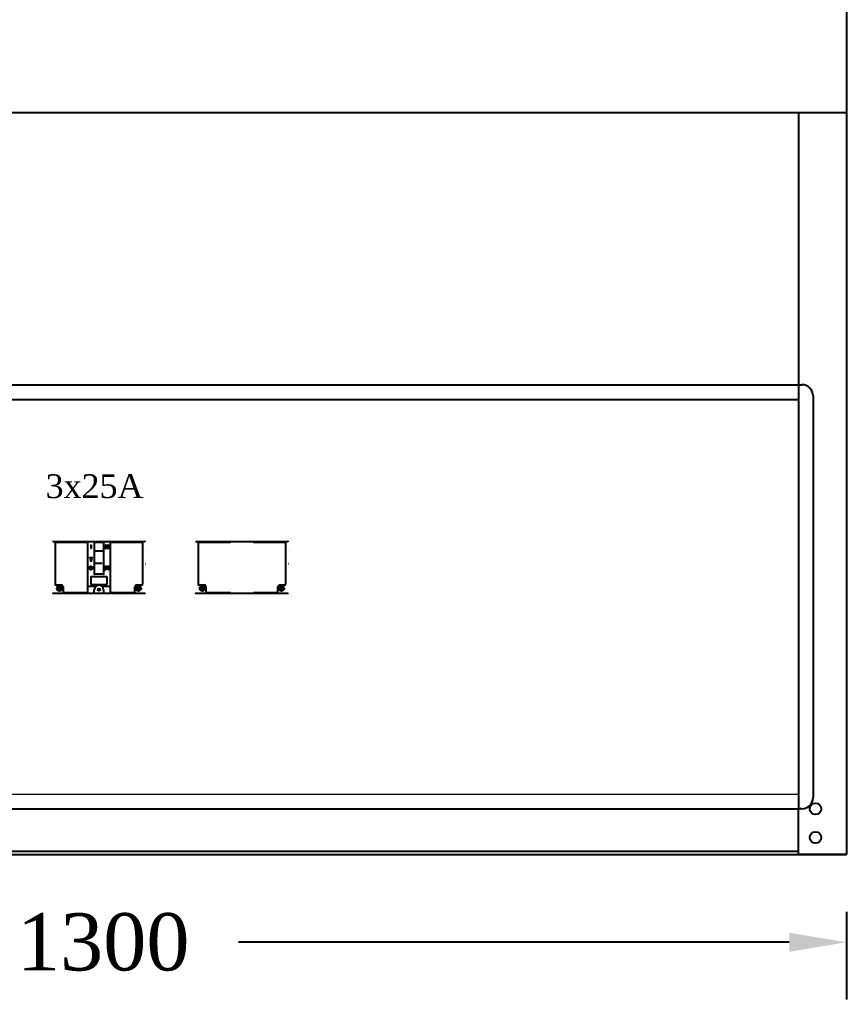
# Model space of a CAD drawing. Header units: metres. Extents: x 665631 to 671054, y 4275967 to 4279024.
# Drawn here: x 666659 to 666747.7, y 4276434.2 to 4276539.3 of the extents above; entities that cross this region are included whole.
import ezdxf
from ezdxf.enums import TextEntityAlignment as Align

# ---------------------------------------------------------------- set-up
doc = ezdxf.new("R2010")
doc.units = ezdxf.units.M
doc.linetypes.add('CENTER', pattern=[2, 1.25, -0.25, 0.25, -0.25])
doc.layers.get('0').update_dxf_attribs({"color": 5, "lineweight": 0})
for name, color, linetype in [('AFB ANTED', 7, 'Continuous'), ('DEFAULT_1', 7, 'CENTER'), ('SUPPLEMENTARY', 7, 'Continuous'), ('Viewport', 7, 'Continuous')]:
    doc.layers.add(name, color=color, linetype=linetype)
doc.styles.get("Standard").update_dxf_attribs({"font": 'times.ttf'})
doc.dimstyles.new('ISO-25', dxfattribs={"dimtxt": 2.5, "dimasz": 2.5, "dimexe": 1.25, "dimexo": 0.625, "dimtad": 1, "dimtxsty": 'Standard', "dimcen": 2.5, "dimadec": 0, "dimazin": 0, "dimtfac": 1, "dimtmove": 0, "dimatfit": 3, "dimfxl": 1, "dimarcsym": 0})

# ---------------------------------------------------------------- blocks, each defined once
blk = doc.blocks.new('*D99')
at = {"color": 2, "linetype": 'Continuous', "lineweight": -2, "transparency": 16777216}
for p, q in [((-65220.35, -1037.97), (-65220.35, -1114.66)), ((-63920.35, -1037.97), (-63920.35, -1114.66)), ((-65170.35, -1064.66), (-64688.53, -1064.66)), ((-63970.35, -1064.66), (-64452.16, -1064.66))]:
    blk.add_line(p, q, dxfattribs=at)
at = {"color": 2, "linetype": 'Continuous', "lineweight": 30, "transparency": 16777216}
for points in [[(-65170.35, -1056.32), (-65170.35, -1072.99), (-65220.35, -1064.66)], [(-63970.35, -1056.32), (-63970.35, -1072.99), (-63920.35, -1064.66)]]:
    blk.add_solid(points, dxfattribs=at)
at = {"layer": 'Defpoints', "color": 0, "linetype": 'Continuous', "lineweight": 30, "transparency": 16777216}
for p in [(-65220.35, -987.97, 74), (-63920.35, -987.97, 74), (-63920.35, -1064.66)]:
    blk.add_point(p, dxfattribs=at)
at = {"color": 2, "linetype": 'Continuous', "transparency": 16777216, "insert": (-64570.35, -1064.66), "char_height": 50, "attachment_point": 5}
blk.add_mtext('1300', dxfattribs=at)
blk = doc.blocks.new('ANO DETAYI')
at = {"linetype": 'ByBlock', "lineweight": 25, "ltscale": 2.5}
for p, q in [((-63920.346, 794.025, 148), (-63920.346, -987.975, 148)), ((-63949.346, -586.771, 76.008), (-63949.346, -937.975, 148)), ((-63964.346, -934.975, 148), (-63964.346, -934.975, 148)), ((-65178.346, -947.975, 148), (-63962.346, -947.975, 148)), ((-63959.346, -947.975, 148), (-63962.346, -947.975, 148)), ((-63962.346, -987.975, 148), (-63962.346, -947.975, 148)), ((-63962.346, -947.975, 148), (-63962.346, -947.975, 148)), ((-63920.346, -952.975, 148), (-63920.346, -987.975, 148)), ((-65178.346, -984.975, 148), (-63962.346, -984.975, 148)), ((-63974.846, -984.975, 148), (-63962.346, -984.975, 148)), ((-63962.346, -987.975, 148), (-63920.346, -987.975, 148)), ((-63920.346, -987.975, 148), (-63962.346, -987.975, 148))]:
    blk.add_line(p, q, dxfattribs=at)
at = {"color": 7, "linetype": 'Continuous'}
for p, q in [((-65220.346, -338.975, 148), (-63920.346, -338.975, 148)), ((-65181.346, -576.975, 74), (-63959.346, -576.975, 74)), ((-65178.346, -589.975, 74), (-63962.346, -589.975, 74)), ((-64614.584, -715.215, 76.949), (-64614.603, -715.196, 76.949)), ((-64614.584, -715.196, 76.949), (-64614.603, -715.196, 76.949)), ((-64614.196, -714.071, 76.949), (-64533.913, -714.071, 76.949)), ((-64612.384, -715.429, 76.949), (-64612.384, -751.742, 76.949)), ((-64584.141, -715.041, 76.949), (-64611.996, -715.041, 76.949)), ((-64583.753, -758.337, 76.949), (-64583.753, -714.459, 76.949)), ((-64581.231, -717.136, 76.949), (-64581.231, -720.24, 76.949)), ((-64581.231, -717.136, 76.949), (-64580.843, -717.136, 76.949)), ((-64580.843, -717.136, 76.949), (-64580.843, -720.24, 76.949)), ((-64578.322, -717.101, 76.949), (-64578.322, -742.787, 76.949)), ((-64577.934, -742.691, 76.949), (-64577.934, -715.373, 76.949)), ((-64570.563, -714.985, 76.949), (-64577.546, -714.985, 76.949)), ((-64570.175, -715.373, 76.949), (-64570.175, -742.691, 76.949)), ((-64569.787, -742.787, 76.949), (-64569.787, -717.101, 76.949)), ((-64568.701, -717.863, 76.949), (-64568.739, -718.193, 76.949)), ((-64568.739, -718.193, 76.949), (-64568.739, -719.183, 76.949)), ((-64568.739, -719.183, 76.949), (-64568.701, -719.513, 76.949)), ((-64568.625, -717.598, 76.949), (-64568.701, -717.863, 76.949)), ((-64568.701, -719.513, 76.949), (-64568.625, -719.778, 76.949)), ((-64568.472, -717.334, 76.949), (-64568.625, -717.598, 76.949)), ((-64568.625, -719.778, 76.949), (-64568.472, -720.042, 76.949)), ((-64568.472, -717.929, 76.949), (-64568.51, -718.193, 76.949)), ((-64568.51, -718.193, 76.949), (-64568.51, -719.183, 76.949)), ((-64568.51, -719.183, 76.949), (-64568.472, -719.447, 76.949)), ((-64568.319, -717.202, 76.949), (-64568.472, -717.334, 76.949)), ((-64568.396, -717.731, 76.949), (-64568.472, -717.929, 76.949)), ((-64568.472, -719.447, 76.949), (-64568.396, -719.646, 76.949)), ((-64568.281, -717.598, 76.949), (-64568.396, -717.731, 76.949)), ((-64568.396, -719.646, 76.949), (-64568.281, -719.778, 76.949)), ((-64568.129, -717.136, 76.949), (-64568.319, -717.202, 76.949)), ((-64568.129, -717.532, 76.949), (-64568.281, -717.598, 76.949)), ((-64568.281, -719.778, 76.949), (-64568.129, -719.844, 76.949)), ((-64568.129, -717.136, 76.949), (-64567.824, -717.136, 76.949)), ((-64568.129, -717.532, 76.949), (-64567.824, -717.532, 76.949)), ((-64568.129, -719.844, 76.949), (-64567.824, -719.844, 76.949)), ((-64567.824, -717.136, 76.949), (-64567.633, -717.202, 76.949)), ((-64567.824, -717.532, 76.949), (-64567.671, -717.598, 76.949)), ((-64567.671, -719.778, 76.949), (-64567.824, -719.844, 76.949)), ((-64567.671, -717.598, 76.949), (-64567.557, -717.731, 76.949)), ((-64567.557, -719.646, 76.949), (-64567.671, -719.778, 76.949)), ((-64567.633, -717.202, 76.949), (-64567.48, -717.334, 76.949)), ((-64567.557, -717.731, 76.949), (-64567.48, -717.929, 76.949)), ((-64567.48, -719.447, 76.949), (-64567.557, -719.646, 76.949)), ((-64567.48, -717.334, 76.949), (-64567.328, -717.598, 76.949)), ((-64567.48, -717.929, 76.949), (-64567.442, -718.193, 76.949)), ((-64567.442, -719.183, 76.949), (-64567.48, -719.447, 76.949)), ((-64567.328, -719.778, 76.949), (-64567.48, -720.042, 76.949)), ((-64567.442, -718.193, 76.949), (-64567.442, -719.183, 76.949)), ((-64567.328, -717.598, 76.949), (-64567.251, -717.863, 76.949)), ((-64567.251, -719.513, 76.949), (-64567.328, -719.778, 76.949)), ((-64567.251, -717.863, 76.949), (-64567.213, -718.193, 76.949)), ((-64567.213, -719.183, 76.949), (-64567.251, -719.513, 76.949)), ((-64567.213, -718.193, 76.949), (-64567.213, -719.183, 76.949)), ((-64566.908, -717.136, 76.949), (-64566.908, -720.24, 76.949)), ((-64566.908, -717.136, 76.949), (-64566.565, -717.136, 76.949)), ((-64566.679, -717.532, 76.949), (-64566.679, -720.24, 76.949)), ((-64566.679, -717.532, 76.949), (-64565.725, -720.24, 76.949)), ((-64566.565, -717.136, 76.949), (-64565.611, -719.778, 76.949)), ((-64565.611, -717.136, 76.949), (-64565.611, -719.778, 76.949)), ((-64565.611, -717.136, 76.949), (-64565.382, -717.136, 76.949)), ((-64565.382, -717.136, 76.949), (-64565.382, -720.24, 76.949)), ((-64564.355, -714.459, 76.949), (-64564.355, -758.337, 76.949)), ((-64536.112, -715.041, 76.949), (-64563.967, -715.041, 76.949)), ((-64535.724, -751.742, 76.949), (-64535.724, -715.429, 76.949)), ((-64489.584, -715.215, 76.949), (-64489.603, -715.196, 76.949)), ((-64489.584, -715.196, 76.949), (-64489.603, -715.196, 76.949)), ((-64489.196, -714.071, 76.949), (-64408.913, -714.071, 76.949)), ((-64487.384, -715.429, 76.949), (-64487.384, -751.742, 76.949)), ((-64459.141, -715.041, 76.949), (-64486.996, -715.041, 76.949)), ((-64411.112, -715.041, 76.949), (-64438.967, -715.041, 76.949)), ((-64410.724, -751.742, 76.949), (-64410.724, -715.429, 76.949)), ((-64582.395, -727.999, 76.949), (-64582.395, -728.387, 76.949)), ((-64582.395, -727.999, 76.949), (-64579.679, -727.999, 76.949)), ((-64582.395, -728.387, 76.949), (-64581.231, -728.387, 76.949)), ((-64581.231, -720.24, 76.949), (-64580.843, -720.24, 76.949)), ((-64581.231, -728.387, 76.949), (-64581.231, -729.551, 76.949)), ((-64580.843, -728.387, 76.949), (-64580.843, -729.551, 76.949)), ((-64580.843, -728.387, 76.949), (-64579.679, -728.387, 76.949)), ((-64579.679, -727.999, 76.949), (-64579.679, -728.387, 76.949)), ((-64570.563, -722.547, 76.949), (-64577.546, -722.547, 76.949)), ((-64568.472, -720.042, 76.949), (-64568.319, -720.174, 76.949)), ((-64568.319, -720.174, 76.949), (-64568.129, -720.24, 76.949)), ((-64568.129, -720.24, 76.949), (-64567.824, -720.24, 76.949)), ((-64567.633, -720.174, 76.949), (-64567.824, -720.24, 76.949)), ((-64567.48, -720.042, 76.949), (-64567.633, -720.174, 76.949)), ((-64566.908, -720.24, 76.949), (-64566.679, -720.24, 76.949)), ((-64565.725, -720.24, 76.949), (-64565.382, -720.24, 76.949)), ((-64533.505, -722.956, 76.949), (-64533.525, -722.956, 76.949)), ((-64533.524, -722.974, 76.949), (-64533.505, -722.956, 76.949)), ((-64408.505, -722.956, 76.949), (-64408.525, -722.956, 76.949)), ((-64408.524, -722.974, 76.949), (-64408.505, -722.956, 76.949)), ((-64581.813, -729.551, 76.949), (-64581.037, -731.878, 76.949)), ((-64581.813, -729.551, 76.949), (-64581.231, -729.551, 76.949)), ((-64580.261, -729.551, 76.949), (-64581.037, -731.878, 76.949)), ((-64580.843, -729.551, 76.949), (-64580.261, -729.551, 76.949)), ((-64577.546, -732.957, 76.949), (-64571.338, -732.957, 76.949)), ((-64569.247, -736.484, 76.949), (-64569.282, -736.815, 76.949)), ((-64569.282, -736.815, 76.949), (-64569.282, -737.805, 76.949)), ((-64569.177, -736.22, 76.949), (-64569.247, -736.484, 76.949)), ((-64569.036, -735.956, 76.949), (-64569.177, -736.22, 76.949)), ((-64569.036, -736.55, 76.949), (-64569.071, -736.815, 76.949)), ((-64569.071, -736.815, 76.949), (-64569.071, -737.805, 76.949)), ((-64568.895, -735.824, 76.949), (-64569.036, -735.956, 76.949)), ((-64568.966, -736.352, 76.949), (-64569.036, -736.55, 76.949)), ((-64568.86, -736.22, 76.949), (-64568.966, -736.352, 76.949)), ((-64568.719, -735.758, 76.949), (-64568.895, -735.824, 76.949)), ((-64568.719, -736.154, 76.949), (-64568.86, -736.22, 76.949)), ((-64568.719, -735.758, 76.949), (-64568.438, -735.758, 76.949)), ((-64568.719, -736.154, 76.949), (-64568.438, -736.154, 76.949)), ((-64568.438, -735.758, 76.949), (-64568.262, -735.824, 76.949)), ((-64568.438, -736.154, 76.949), (-64568.297, -736.22, 76.949)), ((-64568.297, -736.22, 76.949), (-64568.192, -736.352, 76.949)), ((-64568.262, -735.824, 76.949), (-64568.122, -735.956, 76.949)), ((-64568.192, -736.352, 76.949), (-64568.122, -736.55, 76.949)), ((-64568.122, -735.956, 76.949), (-64567.981, -736.22, 76.949)), ((-64568.122, -736.55, 76.949), (-64568.086, -736.815, 76.949)), ((-64568.086, -736.815, 76.949), (-64568.086, -737.805, 76.949)), ((-64567.981, -736.22, 76.949), (-64567.91, -736.484, 76.949)), ((-64567.91, -736.484, 76.949), (-64567.875, -736.815, 76.949)), ((-64567.875, -736.815, 76.949), (-64567.875, -737.805, 76.949)), ((-64567.594, -735.758, 76.949), (-64567.594, -738.862, 76.949)), ((-64567.594, -735.758, 76.949), (-64566.328, -735.758, 76.949)), ((-64567.383, -736.154, 76.949), (-64567.383, -737.013, 76.949)), ((-64567.383, -736.154, 76.949), (-64566.328, -736.154, 76.949)), ((-64567.383, -737.013, 76.949), (-64566.468, -737.013, 76.949)), ((-64566.468, -737.013, 76.949), (-64566.468, -737.409, 76.949)), ((-64566.328, -735.758, 76.949), (-64566.328, -736.154, 76.949)), ((-64566.046, -735.758, 76.949), (-64566.046, -738.862, 76.949)), ((-64566.046, -735.758, 76.949), (-64564.78, -735.758, 76.949)), ((-64565.835, -736.154, 76.949), (-64565.835, -737.013, 76.949)), ((-64565.835, -736.154, 76.949), (-64564.78, -736.154, 76.949)), ((-64565.835, -737.013, 76.949), (-64564.921, -737.013, 76.949)), ((-64564.921, -737.013, 76.949), (-64564.921, -737.409, 76.949)), ((-64564.78, -735.758, 76.949), (-64564.78, -736.154, 76.949)), ((-64533.016, -733.663, 76.949), (-64533.404, -733.663, 76.949)), ((-64408.016, -733.663, 76.949), (-64408.404, -733.663, 76.949)), ((-64581.037, -744.603, 76.949), (-64581.037, -751.586, 76.949)), ((-64581.037, -744.603, 76.949), (-64567.071, -744.603, 76.949)), ((-64577.769, -742.691, 76.949), (-64577.934, -742.691, 76.949)), ((-64570.563, -742.762, 76.949), (-64577.546, -742.762, 76.949)), ((-64570.175, -742.691, 76.949), (-64570.341, -742.691, 76.949)), ((-64569.282, -737.805, 76.949), (-64569.247, -738.135, 76.949)), ((-64569.247, -738.135, 76.949), (-64569.177, -738.399, 76.949)), ((-64569.177, -738.399, 76.949), (-64569.036, -738.664, 76.949)), ((-64569.071, -737.805, 76.949), (-64569.036, -738.069, 76.949)), ((-64569.036, -738.069, 76.949), (-64568.966, -738.267, 76.949)), ((-64569.036, -738.664, 76.949), (-64568.895, -738.796, 76.949)), ((-64568.966, -738.267, 76.949), (-64568.86, -738.399, 76.949)), ((-64568.895, -738.796, 76.949), (-64568.719, -738.862, 76.949)), ((-64568.86, -738.399, 76.949), (-64568.719, -738.465, 76.949)), ((-64568.719, -738.465, 76.949), (-64568.438, -738.465, 76.949)), ((-64568.719, -738.862, 76.949), (-64568.438, -738.862, 76.949)), ((-64568.297, -738.399, 76.949), (-64568.438, -738.465, 76.949)), ((-64568.262, -738.796, 76.949), (-64568.438, -738.862, 76.949)), ((-64568.192, -738.267, 76.949), (-64568.297, -738.399, 76.949)), ((-64568.122, -738.664, 76.949), (-64568.262, -738.796, 76.949)), ((-64568.122, -738.069, 76.949), (-64568.192, -738.267, 76.949)), ((-64568.086, -737.805, 76.949), (-64568.122, -738.069, 76.949)), ((-64567.981, -738.399, 76.949), (-64568.122, -738.664, 76.949)), ((-64567.91, -738.135, 76.949), (-64567.981, -738.399, 76.949)), ((-64567.875, -737.805, 76.949), (-64567.91, -738.135, 76.949)), ((-64567.594, -738.862, 76.949), (-64567.383, -738.862, 76.949)), ((-64567.383, -737.409, 76.949), (-64567.383, -738.862, 76.949)), ((-64567.383, -737.409, 76.949), (-64566.468, -737.409, 76.949)), ((-64567.071, -744.603, 76.949), (-64567.071, -751.586, 76.949)), ((-64566.046, -738.862, 76.949), (-64565.835, -738.862, 76.949)), ((-64565.835, -737.409, 76.949), (-64565.835, -738.862, 76.949)), ((-64565.835, -737.409, 76.949), (-64564.921, -737.409, 76.949)), ((-64611.996, -752.13, 76.949), (-64607.03, -752.13, 76.949)), ((-64605.478, -753.681, 76.949), (-64605.478, -758.337, 76.949)), ((-64577.259, -753.526, 76.949), (-64583.365, -753.526, 76.949)), ((-64581.037, -751.586, 76.949), (-64567.071, -751.586, 76.949)), ((-64564.743, -753.526, 76.949), (-64570.849, -753.526, 76.949)), ((-64542.63, -758.337, 76.949), (-64542.63, -753.681, 76.949)), ((-64541.078, -752.13, 76.949), (-64536.112, -752.13, 76.949)), ((-64486.996, -752.13, 76.949), (-64482.03, -752.13, 76.949)), ((-64480.478, -753.681, 76.949), (-64480.478, -758.337, 76.949)), ((-64417.63, -758.337, 76.949), (-64417.63, -753.681, 76.949)), ((-64416.078, -752.13, 76.949), (-64411.112, -752.13, 76.949)), ((-64614.428, -759.346, 76.949), (-64533.505, -759.346, 76.949)), ((-64605.09, -758.725, 76.949), (-64584.141, -758.725, 76.949)), ((-64578.128, -759.19, 76.949), (-64578.128, -756.242, 76.949)), ((-64569.981, -756.242, 76.949), (-64569.981, -759.19, 76.949)), ((-64563.967, -758.725, 76.949), (-64543.018, -758.725, 76.949)), ((-64533.893, -759.734, 76.949), (-64533.505, -759.346, 76.949)), ((-64489.428, -759.346, 76.949), (-64408.505, -759.346, 76.949)), ((-64480.09, -758.725, 76.949), (-64459.141, -758.725, 76.949)), ((-64438.967, -758.725, 76.949), (-64418.018, -758.725, 76.949)), ((-64408.893, -759.734, 76.949), (-64408.505, -759.346, 76.949)), ((-65176.346, -987.975, 74), (-63960.346, -987.975, 74))]:
    blk.add_line(p, q, dxfattribs=at)
at = {"linetype": 'Continuous', "lineweight": 15, "ltscale": 5}
for p, q in [((-63962.346, -338.975, 148), (-63962.346, -947.975, 148)), ((-63962.346, -338.975, 148), (-63962.346, -947.975, 148)), ((-65178.346, -934.975, 148), (-63964.346, -934.975, 148)), ((-65178.346, -934.975, 148), (-63962.346, -934.975, 148))]:
    blk.add_line(p, q, dxfattribs=at)
for p, q in [((-63962.346, -338.975, 148), (-63962.346, -947.975, 148)), ((-63962.346, -987.975, 148), (-63962.346, -948.975, 148)), ((-63962.346, -987.975, 148), (-63938.346, -987.975, 148))]:
    blk.add_line(p, q)
at = {"color": 7, "linetype": 'Continuous'}
for centre, radius in [((-64581.037, -737.31, 76.949), 1.552), ((-64581.037, -737.31, 76.949), 1.164), ((-64608.582, -755.078, 76.949), 2.328), ((-64608.582, -755.078, 76.949), 1.125), ((-64608.582, -755.078, 76.949), 1.028), ((-64539.526, -755.078, 76.949), 2.328), ((-64539.526, -755.078, 76.949), 1.125), ((-64539.526, -755.078, 76.949), 1.028), ((-64483.582, -755.078, 76.949), 2.328), ((-64483.582, -755.078, 76.949), 1.125), ((-64483.582, -755.078, 76.949), 1.028), ((-64414.526, -755.078, 76.949), 2.328), ((-64414.526, -755.078, 76.949), 1.125), ((-64414.526, -755.078, 76.949), 1.028), ((-64574.054, -756.242, 76.949), 1.047)]:
    blk.add_circle(centre, radius, dxfattribs=at)
at = {"linetype": 'Continuous'}
for centre in [(-63947.346, -947.975, 148), (-63947.346, -972.975, 148)]:
    blk.add_circle(centre, 5, dxfattribs=at)
at = {"extrusion": (0, 0.200811, 0.97963)}
blk.add_arc((63959.346, 590.082, -43.37), 10, 180, 270, dxfattribs=at)
at = {"color": 7, "linetype": 'Continuous'}
for centre, radius, start, end in [((-64614.196, -714.459, 76.949), 0.388, 90, 180), ((-64611.996, -715.429, 76.949), 0.388, 90, 180), ((-64584.141, -715.429, 76.949), 0.388, 0, 90), ((-64583.365, -714.459, 76.949), 0.388, 90, 180), ((-64577.934, -718.473, 76.949), 0.388, 90, 180), ((-64570.175, -718.473, 76.949), 0.388, 0, 90), ((-64564.743, -714.459, 76.949), 0.388, 0, 90), ((-64563.967, -715.429, 76.949), 0.388, 90, 180), ((-64536.112, -715.429, 76.949), 0.388, 0, 90), ((-64533.913, -714.459, 76.949), 0.388, 0, 90), ((-64489.196, -714.459, 76.949), 0.388, 90, 180), ((-64486.996, -715.429, 76.949), 0.388, 90, 180), ((-64411.112, -715.429, 76.949), 0.388, 0, 90), ((-64408.913, -714.459, 76.949), 0.388, 0, 90), ((-64577.934, -742.303, 76.949), 0.388, 180, 270), ((-64570.175, -742.303, 76.949), 0.388, 270, 0), ((-64611.996, -751.742, 76.949), 0.388, 180, 270), ((-64607.03, -753.681, 76.949), 1.552, 0, 90), ((-64583.365, -753.138, 76.949), 0.388, 180, 270), ((-64574.054, -756.242, 76.949), 4.074, 0, 180), ((-64577.259, -753.138, 76.949), 0.388, 270, 315.92079), ((-64570.849, -753.138, 76.949), 0.388, 224.07921, 270), ((-64564.743, -753.138, 76.949), 0.388, 270, 0), ((-64541.078, -753.681, 76.949), 1.552, 90, 180), ((-64536.112, -751.742, 76.949), 0.388, 270, 0), ((-64486.996, -751.742, 76.949), 0.388, 180, 270), ((-64482.03, -753.681, 76.949), 1.552, 0, 90), ((-64416.078, -753.681, 76.949), 1.552, 90, 180), ((-64411.112, -751.742, 76.949), 0.388, 270, 0), ((-64614.215, -759.734, 76.949), 0.388, 90, 180), ((-64614.428, -759.19, 76.949), 0.155, 180, 270), ((-64605.09, -758.337, 76.949), 0.388, 180, 270), ((-64584.141, -758.337, 76.949), 0.388, 270, 0), ((-64578.283, -759.19, 76.949), 0.155, 270, 0), ((-64569.825, -759.19, 76.949), 0.155, 180, 270), ((-64563.967, -758.337, 76.949), 0.388, 180, 270), ((-64543.018, -758.337, 76.949), 0.388, 270, 0), ((-64533.68, -759.19, 76.949), 0.155, 270, 0), ((-64489.215, -759.734, 76.949), 0.388, 90, 180), ((-64489.428, -759.19, 76.949), 0.155, 180, 270), ((-64480.09, -758.337, 76.949), 0.388, 180, 270), ((-64418.018, -758.337, 76.949), 0.388, 270, 0), ((-64408.68, -759.19, 76.949), 0.155, 270, 0)]:
    blk.add_arc(centre, radius, start, end, dxfattribs=at)
at = {"linetype": 'ByBlock', "lineweight": 25, "ltscale": 2.5}
blk.add_arc((-63959.346, -937.975, 148), 10, 270, 0, dxfattribs=at)
at = {"color": 7, "linetype": 'Continuous'}
for points, start_tangent, end_tangent in [([(-64577.934, -715.373, 76.949), (-64577.915, -715.255, 76.949), (-64577.864, -715.151, 76.949), (-64577.782, -715.065, 76.949), (-64577.675, -715.007, 76.949), (-64577.549, -714.985, 76.949), (-64577.546, -714.985, 76.949)], (0, 19.708029), (19.7080264, -0.0101712)), ([(-64570.175, -715.373, 76.949), (-64570.193, -715.255, 76.949), (-64570.244, -715.151, 76.949), (-64570.327, -715.065, 76.949), (-64570.433, -715.007, 76.949), (-64570.559, -714.985, 76.949), (-64570.563, -714.985, 76.949)], (0, 19.708029), (-19.7080264, -0.0101712)), ([(-64577.934, -722.935, 76.949), (-64577.91, -722.803, 76.949), (-64577.845, -722.688, 76.949), (-64577.747, -722.603, 76.949), (-64577.62, -722.554, 76.949), (-64577.546, -722.547, 76.949)], (0, 19.708029), (19.7080283, 0.0052271)), ([(-64570.175, -722.935, 76.949), (-64570.198, -722.803, 76.949), (-64570.263, -722.688, 76.949), (-64570.361, -722.603, 76.949), (-64570.488, -722.554, 76.949), (-64570.563, -722.547, 76.949)], (0, 19.708029), (-19.7080283, 0.0052271)), ([(-64577.934, -732.953, 76.949), (-64577.915, -732.954, 76.949), (-64577.86, -732.955, 76.949), (-64577.774, -732.956, 76.949), (-64577.666, -732.957, 76.949), (-64577.546, -732.957, 76.949)], (0, -19.708029), (19.708029, 0)), ([(-64577.546, -742.762, 76.949), (-64577.667, -742.742, 76.949), (-64577.775, -742.687, 76.949), (-64577.859, -742.602, 76.949), (-64577.914, -742.495, 76.949), (-64577.934, -742.374, 76.949)], (-19.708029, 0), (0, 19.708029)), ([(-64570.175, -742.374, 76.949), (-64570.198, -742.506, 76.949), (-64570.263, -742.62, 76.949), (-64570.361, -742.705, 76.949), (-64570.488, -742.754, 76.949), (-64570.563, -742.762, 76.949)], (0, -19.708029), (-19.7080283, -0.0052271))]:
    blk.add_spline(points, degree=3, dxfattribs=dict(at, start_tangent=start_tangent, end_tangent=end_tangent))
at = {"layer": 'DEFAULT_1', "color": 2, "linetype": 'CENTER'}
blk.add_line((-64575.092, -756.242, 76.949), (-64573.025, -756.242, 76.949), dxfattribs=at)
at = {"layer": 'Viewport'}
blk.add_line((-63920.346, -987.975, 148), (-63962.346, -987.975, 148), dxfattribs=at)
at = {"layer": 'SUPPLEMENTARY', "color": 2, "width": 1.000667}
blk.add_text('3x25A', height=20.79, dxfattribs=at).set_placement((-64577.933, -676.067, 128.749), align=Align.CENTER)
at = {"color": 7, "linetype": 'Continuous'}
dim = blk.add_linear_dim(base=(-63920.346, -1064.658, 74), p1=(-65220.346, -987.975, 148), p2=(-63920.346, -987.975, 148), dimstyle='ISO-25', override={"dimtxt": 50, "dimasz": 50, "dimexe": 50, "dimexo": 50, "dimgap": 50, "dimtad": 0, "dimcen": 50, "dimclrd": 2, "dimclre": 2, "dimclrt": 2}, dxfattribs=at)
dim.commit()
dim.dimension.update_dxf_attribs({"geometry": '*D99', "text_midpoint": (-64570.346, -1064.658, 74)})

msp = doc.modelspace()

# ---------------------------------------------------------------- block references
at = {"layer": 'AFB ANTED', "color": 4, "xscale": 0.1226459346474079, "yscale": 0.1226459346474079, "zscale": 0.1226459346474079}
msp.add_blockref('ANO DETAYI', (674587.27, 4276570.86), dxfattribs=at)

doc.saveas('drawing.dxf')
